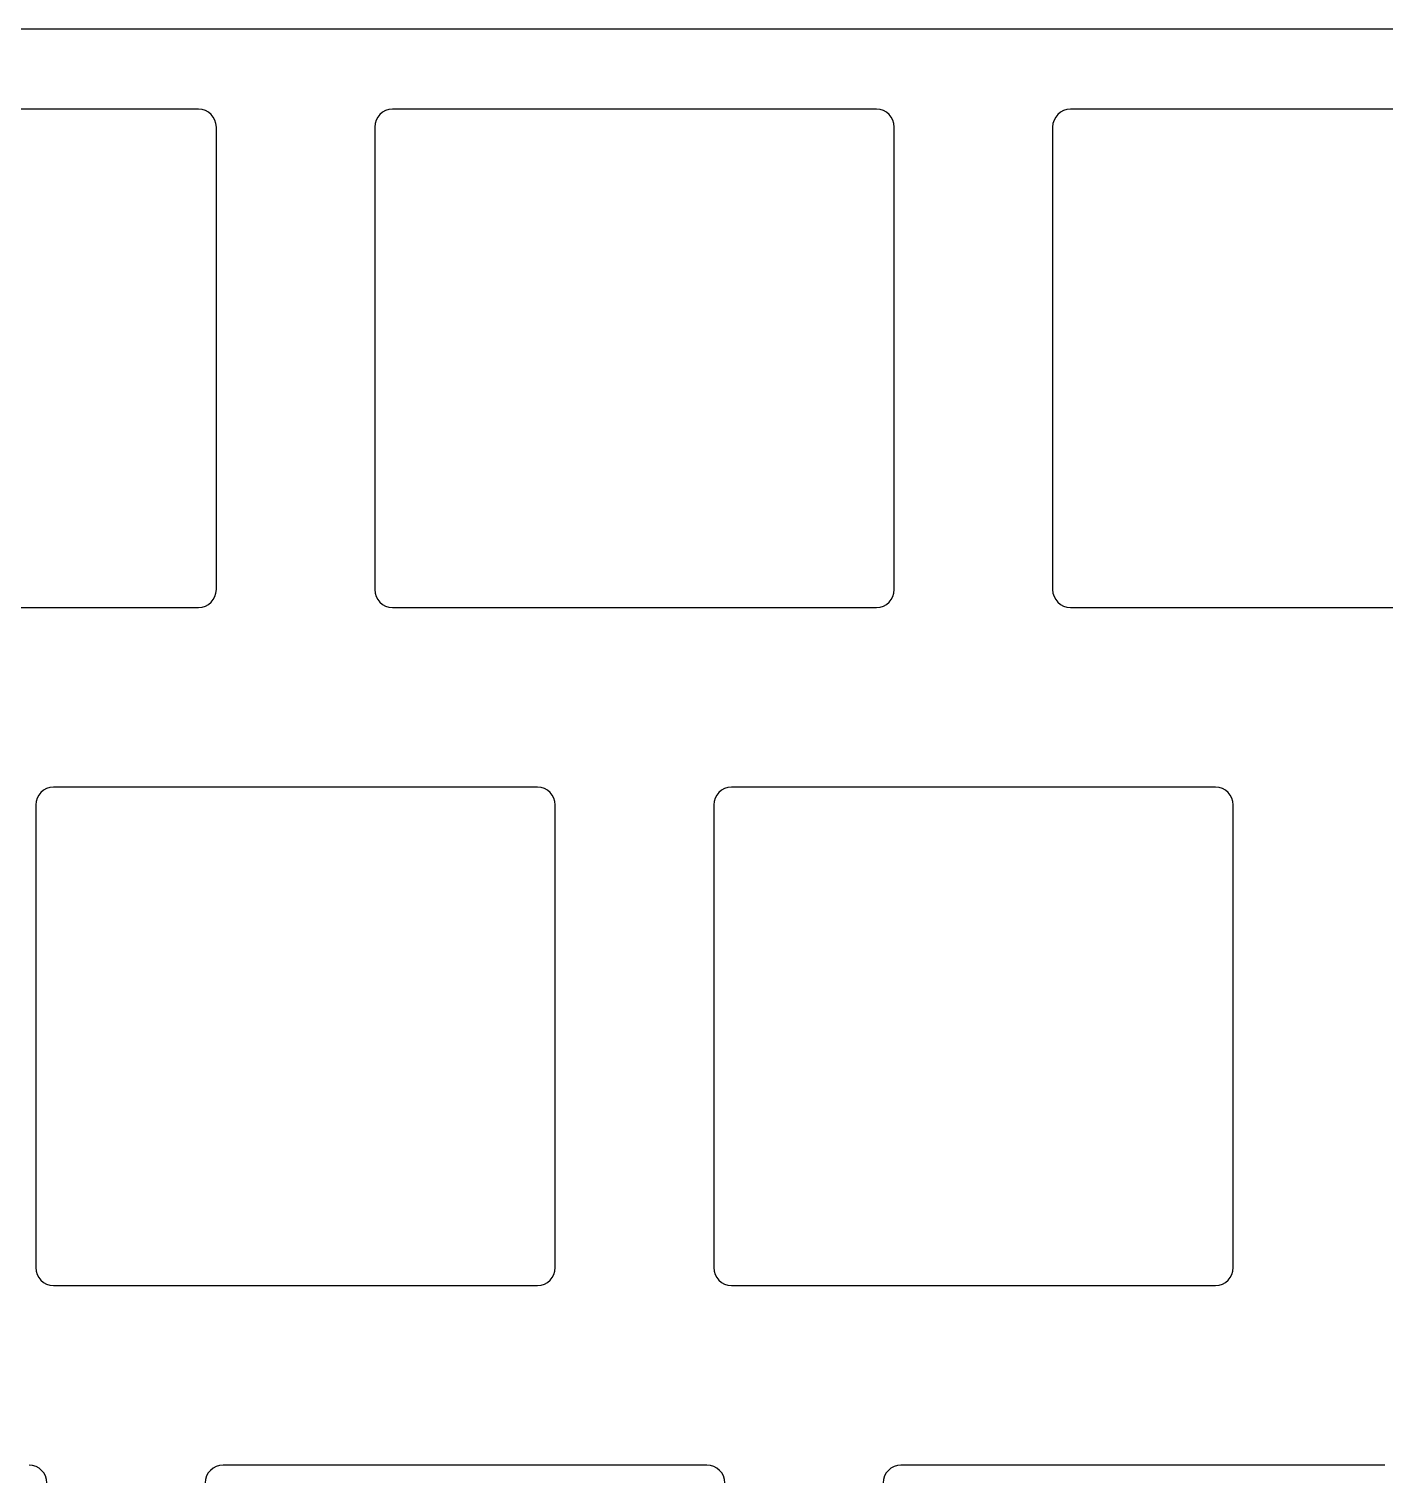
# Model space of a CAD drawing. Header units: millimetres. Extents: x -9 to 276, y -90 to 14.
# Drawn here: x 135.39 to 173.49, y -31.6 to 9.25 of the extents above; entities that cross this region are included whole.
import ezdxf

# ---------------------------------------------------------------- set-up
doc = ezdxf.new("R2010")
doc.units = ezdxf.units.MM
doc.layers.add('BLACK', color=7, linetype='CONTINUOUS')

msp = doc.modelspace()

# ---------------------------------------------------------------- linework, layer by layer
at = {"layer": 'BLACK', "linetype": 'Continuous'}
for p, q in [((144.484357, 9.25), (125.132711, 9.25)), ((149.460492, 9.250001), (144.484357, 9.25)), ((164.388907, 9.25), (149.460492, 9.250001)), ((167.706332, 9.25), (164.388907, 9.25)), ((167.706333, 9.25), (167.706332, 9.25)), ((169.365045, 9.25), (167.706333, 9.25)), ((169.733649, 9.249998), (169.365045, 9.25)), ((171.023758, 9.25), (169.733649, 9.249998)), ((171.366027, 9.250006), (171.023758, 9.25)), ((171.825881, 9.250014), (171.366027, 9.250006)), ((172.68247, 9.25), (171.825881, 9.250014)), ((173.034968, 9.249977), (172.68247, 9.25)), ((173.359541, 9.249955), (173.034968, 9.249977)), ((173.900706, 9.249949), (173.359541, 9.249955)), ((140.15145, 6.99795), (126.55145, 6.99795)), ((159.20145, 6.99795), (145.60145, 6.99795)), ((178.25145, 6.99795), (164.65145, 6.99795)), ((140.65145, -6.50205), (140.65145, 6.49795)), ((145.10145, 6.49795), (145.10145, -6.50205)), ((159.70145, -6.50205), (159.70145, 6.49795)), ((164.15145, 6.49795), (164.15145, -6.50205)), ((126.55145, -7.00205), (140.15145, -7.00205)), ((145.60145, -7.00205), (159.20145, -7.00205)), ((164.65145, -7.00205), (178.25145, -7.00205)), ((149.67645, -12.05205), (136.07645, -12.05205)), ((168.72645, -12.05205), (155.12645, -12.05205)), ((135.57645, -12.55205), (135.57645, -25.55205)), ((150.17645, -25.55205), (150.17645, -12.55205)), ((154.62645, -12.55205), (154.62645, -25.55205)), ((169.22645, -25.55205), (169.22645, -12.55205)), ((136.07645, -26.05205), (149.67645, -26.05205)), ((155.12645, -26.05205), (168.72645, -26.05205)), ((154.43895, -31.10205), (140.83895, -31.10205)), ((173.48895, -31.10205), (159.88895, -31.10205))]:
    msp.add_line(p, q, dxfattribs=at)
at = {"layer": 'BLACK'}
for centre, start, end in [((140.1514, 6.4979), 0.005729, 89.994271), ((145.6015, 6.4979), 90.005729, 179.994271), ((159.2014, 6.4979), 0.005729, 89.994271), ((164.6515, 6.4979), 90.005729, 179.994271), ((140.1514, -6.502), 270.005729, 359.994271), ((145.6015, -6.502), 180.005729, 269.994271), ((159.2014, -6.502), 270.005729, 359.994271), ((164.6515, -6.502), 180.005729, 269.994271), ((136.0765, -12.5521), 90.005729, 179.994271), ((149.6764, -12.5521), 0.005729, 89.994271), ((155.1265, -12.5521), 90.005729, 179.994271), ((168.7264, -12.5521), 0.005729, 89.994271), ((136.0765, -25.552), 180.005729, 269.994271), ((149.6764, -25.552), 270.005729, 359.994271), ((155.1265, -25.552), 180.005729, 269.994271), ((168.7264, -25.552), 270.005729, 359.994271), ((135.3889, -31.6021), 0.005729, 89.994271), ((140.839, -31.6021), 90.005729, 179.994271), ((154.4389, -31.6021), 0.005729, 89.994271), ((159.889, -31.6021), 90.005729, 179.994271)]:
    msp.add_arc(centre, 0.50005, start, end, dxfattribs=at)

doc.saveas('drawing.dxf')
